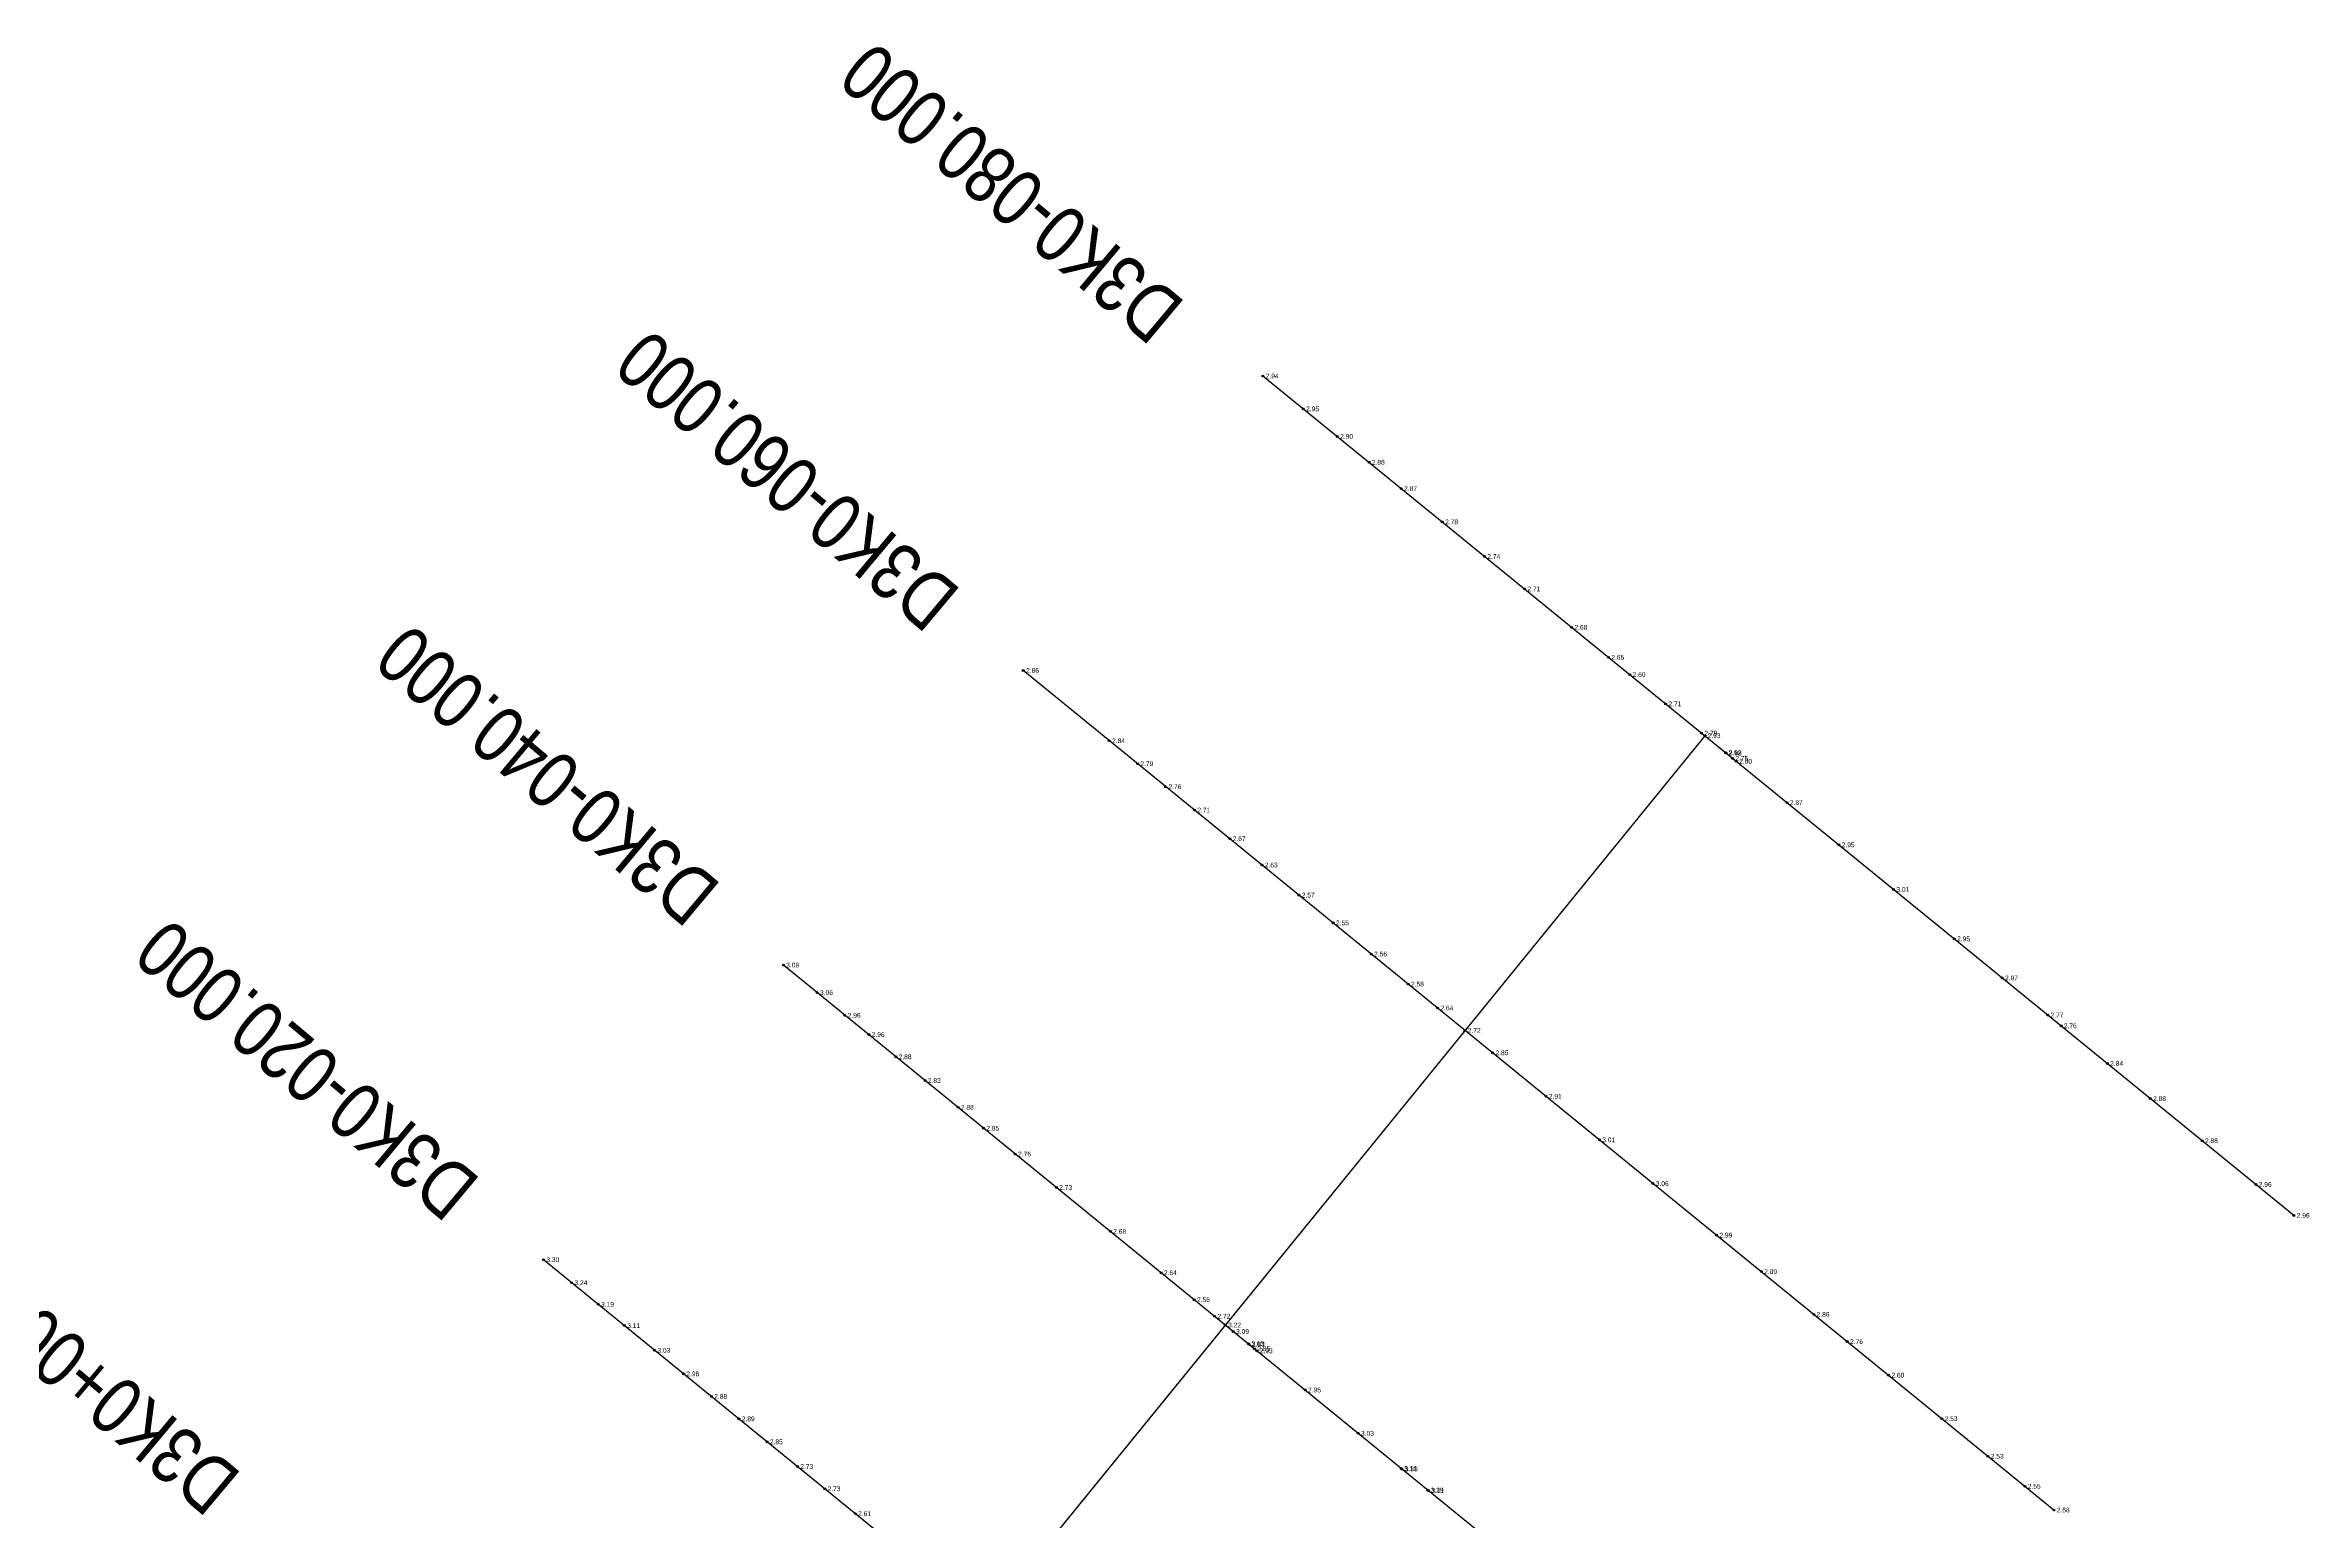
# Model space of a CAD drawing. Header units: metres. Extents: x 570677 to 573609, y 785040 to 786024.
# Drawn here: x 571175.8 to 571294.9, y 785946.7 to 786024.4 of the extents above; entities that cross this region are included whole.
import ezdxf
from ezdxf.enums import TextEntityAlignment as Align

# ---------------------------------------------------------------- set-up
doc = ezdxf.new("R2010")
doc.units = ezdxf.units.M
doc.header["$LTSCALE"] = 0.5
doc.layers.get('0').update_dxf_attribs({"linetype": 'CONTINUOUS'})
for name, color, linetype in [('dmx', 7, 'CONTINUOUS'), ('GCD', 1, 'CONTINUOUS'), ('桩号_D3', 2, 'CONTINUOUS'), ('道路中线_D3', 7, 'CONTINUOUS')]:
    doc.layers.add(name, color=color, linetype=linetype)
doc.styles.add('EICAD', font='arial.ttf', dxfattribs={"width": 0.8, "height": 2})

# ---------------------------------------------------------------- blocks, each defined once
blk = doc.blocks.new('gc200')
h = blk.add_hatch(color=0)
edge = h.paths.add_edge_path()
edge.add_arc((0, 0), 0.196, 0, 360)
at = {"color": 0}
blk.add_circle((0, 0), 0.196, dxfattribs=at)

msp = doc.modelspace()

# ---------------------------------------------------------------- linework, layer by layer
at = {"flags": 128}
msp.add_lwpolyline([(571263.21, 785988.03), (571102.58, 785790.74)], dxfattribs=at)
at = {"layer": 'dmx'}
for p, q in [((571294.23, 785962.78), (571239.94, 786006.97)), ((571281.6, 785947.27), (571227.32, 785991.47)), ((571268.97, 785931.76), (571214.69, 785975.96)), ((571256.35, 785916.25), (571202.06, 785960.45))]:
    msp.add_line(p, q, dxfattribs=at)
at = {"layer": '道路中线_D3', "color": 4}
msp.add_line((571263.21, 785988.03), (571102.58, 785790.74), dxfattribs=at)

# ---------------------------------------------------------------- block references
at = {"layer": 'GCD'}
ref = msp.add_blockref('gc200', (571239.94, 786006.97, 2.94), dxfattribs=dict(at, xscale=0.25, yscale=0.25, zscale=0.25))
ref.add_attrib('height', '2.94', dxfattribs={"height": 0.25, "style": 'EICAD', "width": 0.8}).set_placement((571240.09, 786006.97), align=Align.MIDDLE_LEFT)
ref = msp.add_blockref('gc200', (571242.07, 786005.24, 2.95), dxfattribs=dict(at, xscale=0.25, yscale=0.25, zscale=0.25))
ref.add_attrib('height', '2.95', dxfattribs={"height": 0.25, "style": 'EICAD', "width": 0.8}).set_placement((571242.22, 786005.24, 2.95), align=Align.MIDDLE_LEFT)
ref = msp.add_blockref('gc200', (571243.86, 786003.79, 2.9), dxfattribs=dict(at, xscale=0.25, yscale=0.25, zscale=0.25))
ref.add_attrib('height', '2.90', dxfattribs={"height": 0.25, "style": 'EICAD', "width": 0.8}).set_placement((571244.01, 786003.79, 2.9), align=Align.MIDDLE_LEFT)
ref = msp.add_blockref('gc200', (571245.53, 786002.43, 2.88), dxfattribs=dict(at, xscale=0.25, yscale=0.25, zscale=0.25))
ref.add_attrib('height', '2.88', dxfattribs={"height": 0.25, "style": 'EICAD', "width": 0.8}).set_placement((571245.68, 786002.43, 2.88), align=Align.MIDDLE_LEFT)
ref = msp.add_blockref('gc200', (571247.23, 786001.04, 2.87), dxfattribs=dict(at, xscale=0.25, yscale=0.25, zscale=0.25))
ref.add_attrib('height', '2.87', dxfattribs={"height": 0.25, "style": 'EICAD', "width": 0.8}).set_placement((571247.38, 786001.04, 2.87), align=Align.MIDDLE_LEFT)
ref = msp.add_blockref('gc200', (571249.39, 785999.29, 2.78), dxfattribs=dict(at, xscale=0.25, yscale=0.25, zscale=0.25))
ref.add_attrib('height', '2.78', dxfattribs={"height": 0.25, "style": 'EICAD', "width": 0.8}).set_placement((571249.54, 785999.29, 2.78), align=Align.MIDDLE_LEFT)
ref = msp.add_blockref('gc200', (571251.61, 785997.47, 2.74), dxfattribs=dict(at, xscale=0.25, yscale=0.25, zscale=0.25))
ref.add_attrib('height', '2.74', dxfattribs={"height": 0.25, "style": 'EICAD', "width": 0.8}).set_placement((571251.76, 785997.47, 2.74), align=Align.MIDDLE_LEFT)
ref = msp.add_blockref('gc200', (571253.72, 785995.76, 2.71), dxfattribs=dict(at, xscale=0.25, yscale=0.25, zscale=0.25))
ref.add_attrib('height', '2.71', dxfattribs={"height": 0.25, "style": 'EICAD', "width": 0.8}).set_placement((571253.87, 785995.76, 2.71), align=Align.MIDDLE_LEFT)
ref = msp.add_blockref('gc200', (571256.2, 785993.74, 2.68), dxfattribs=dict(at, xscale=0.25, yscale=0.25, zscale=0.25))
ref.add_attrib('height', '2.68', dxfattribs={"height": 0.25, "style": 'EICAD', "width": 0.8}).set_placement((571256.35, 785993.74, 2.68), align=Align.MIDDLE_LEFT)
ref = msp.add_blockref('gc200', (571258.14, 785992.16, 2.65), dxfattribs=dict(at, xscale=0.25, yscale=0.25, zscale=0.25))
ref.add_attrib('height', '2.65', dxfattribs={"height": 0.25, "style": 'EICAD', "width": 0.8}).set_placement((571258.29, 785992.16, 2.65), align=Align.MIDDLE_LEFT)
ref = msp.add_blockref('gc200', (571227.32, 785991.47, 2.86), dxfattribs=dict(at, xscale=0.25, yscale=0.25, zscale=0.25))
ref.add_attrib('height', '2.86', dxfattribs={"height": 0.25, "style": 'EICAD', "width": 0.8}).set_placement((571227.47, 785991.47), align=Align.MIDDLE_LEFT)
ref = msp.add_blockref('gc200', (571259.26, 785991.25, 2.6), dxfattribs=dict(at, xscale=0.25, yscale=0.25, zscale=0.25))
ref.add_attrib('height', '2.60', dxfattribs={"height": 0.25, "style": 'EICAD', "width": 0.8}).set_placement((571259.41, 785991.25, 2.6), align=Align.MIDDLE_LEFT)
ref = msp.add_blockref('gc200', (571261.15, 785989.71, 2.71), dxfattribs=dict(at, xscale=0.25, yscale=0.25, zscale=0.25))
ref.add_attrib('height', '2.71', dxfattribs={"height": 0.25, "style": 'EICAD', "width": 0.8}).set_placement((571261.3, 785989.71, 2.71), align=Align.MIDDLE_LEFT)
ref = msp.add_blockref('gc200', (571231.85, 785987.77, 2.84), dxfattribs=dict(at, xscale=0.25, yscale=0.25, zscale=0.25))
ref.add_attrib('height', '2.84', dxfattribs={"height": 0.25, "style": 'EICAD', "width": 0.8}).set_placement((571232, 785987.77, 2.84), align=Align.MIDDLE_LEFT)
ref = msp.add_blockref('gc200', (571263.04, 785988.17, 2.79), dxfattribs=dict(at, xscale=0.25, yscale=0.25, zscale=0.25))
ref.add_attrib('height', '2.79', dxfattribs={"height": 0.25, "style": 'EICAD', "width": 0.8}).set_placement((571263.19, 785988.17, 2.79), align=Align.MIDDLE_LEFT)
ref = msp.add_blockref('gc200', (571263.21, 785988.03, 2.93), dxfattribs=dict(at, xscale=0.25, yscale=0.25, zscale=0.25))
ref.add_attrib('height', '2.93', dxfattribs={"height": 0.25, "style": 'EICAD', "width": 0.8}).set_placement((571263.36, 785988.03), align=Align.MIDDLE_LEFT)
ref = msp.add_blockref('gc200', (571233.34, 785986.56, 2.79), dxfattribs=dict(at, xscale=0.25, yscale=0.25, zscale=0.25))
ref.add_attrib('height', '2.79', dxfattribs={"height": 0.25, "style": 'EICAD', "width": 0.8}).set_placement((571233.49, 785986.56, 2.79), align=Align.MIDDLE_LEFT)
ref = msp.add_blockref('gc200', (571264.31, 785987.14, 2.92), dxfattribs=dict(at, xscale=0.25, yscale=0.25, zscale=0.25))
ref.add_attrib('height', '2.92', dxfattribs={"height": 0.25, "style": 'EICAD', "width": 0.8}).set_placement((571264.46, 785987.14, 2.92), align=Align.MIDDLE_LEFT)
ref = msp.add_blockref('gc200', (571264.32, 785987.13, 2.92), dxfattribs=dict(at, xscale=0.25, yscale=0.25, zscale=0.25))
ref.add_attrib('height', '2.92', dxfattribs={"height": 0.25, "style": 'EICAD', "width": 0.8}).set_placement((571264.47, 785987.13, 2.92), align=Align.MIDDLE_LEFT)
ref = msp.add_blockref('gc200', (571264.33, 785987.12, 2.68), dxfattribs=dict(at, xscale=0.25, yscale=0.25, zscale=0.25))
ref.add_attrib('height', '2.68', dxfattribs={"height": 0.25, "style": 'EICAD', "width": 0.8}).set_placement((571264.48, 785987.12), align=Align.MIDDLE_LEFT)
ref = msp.add_blockref('gc200', (571264.67, 785986.84, 2.75), dxfattribs=dict(at, xscale=0.25, yscale=0.25, zscale=0.25))
ref.add_attrib('height', '2.75', dxfattribs={"height": 0.25, "style": 'EICAD', "width": 0.8}).set_placement((571264.82, 785986.84, 2.75), align=Align.MIDDLE_LEFT)
ref = msp.add_blockref('gc200', (571264.87, 785986.69, 2.8), dxfattribs=dict(at, xscale=0.25, yscale=0.25, zscale=0.25))
ref.add_attrib('height', '2.80', dxfattribs={"height": 0.25, "style": 'EICAD', "width": 0.8}).set_placement((571265.02, 785986.69, 2.8), align=Align.MIDDLE_LEFT)
ref = msp.add_blockref('gc200', (571234.82, 785985.35, 2.75), dxfattribs=dict(at, xscale=0.25, yscale=0.25, zscale=0.25))
ref.add_attrib('height', '2.76', dxfattribs={"height": 0.25, "style": 'EICAD', "width": 0.8}).set_placement((571234.97, 785985.35, 2.75), align=Align.MIDDLE_LEFT)
ref = msp.add_blockref('gc200', (571236.34, 785984.12, 2.71), dxfattribs=dict(at, xscale=0.25, yscale=0.25, zscale=0.25))
ref.add_attrib('height', '2.71', dxfattribs={"height": 0.25, "style": 'EICAD', "width": 0.8}).set_placement((571236.49, 785984.12, 2.71), align=Align.MIDDLE_LEFT)
ref = msp.add_blockref('gc200', (571267.54, 785984.51, 2.87), dxfattribs=dict(at, xscale=0.25, yscale=0.25, zscale=0.25))
ref.add_attrib('height', '2.87', dxfattribs={"height": 0.25, "style": 'EICAD', "width": 0.8}).set_placement((571267.69, 785984.51, 2.87), align=Align.MIDDLE_LEFT)
ref = msp.add_blockref('gc200', (571238.2, 785982.61, 2.67), dxfattribs=dict(at, xscale=0.25, yscale=0.25, zscale=0.25))
ref.add_attrib('height', '2.67', dxfattribs={"height": 0.25, "style": 'EICAD', "width": 0.8}).set_placement((571238.35, 785982.61, 2.67), align=Align.MIDDLE_LEFT)
ref = msp.add_blockref('gc200', (571239.89, 785981.23, 2.63), dxfattribs=dict(at, xscale=0.25, yscale=0.25, zscale=0.25))
ref.add_attrib('height', '2.63', dxfattribs={"height": 0.25, "style": 'EICAD', "width": 0.8}).set_placement((571240.04, 785981.23, 2.63), align=Align.MIDDLE_LEFT)
ref = msp.add_blockref('gc200', (571270.27, 785982.29, 2.95), dxfattribs=dict(at, xscale=0.25, yscale=0.25, zscale=0.25))
ref.add_attrib('height', '2.95', dxfattribs={"height": 0.25, "style": 'EICAD', "width": 0.8}).set_placement((571270.42, 785982.29, 2.95), align=Align.MIDDLE_LEFT)
ref = msp.add_blockref('gc200', (571241.84, 785979.64, 2.57), dxfattribs=dict(at, xscale=0.25, yscale=0.25, zscale=0.25))
ref.add_attrib('height', '2.57', dxfattribs={"height": 0.25, "style": 'EICAD', "width": 0.8}).set_placement((571241.99, 785979.64, 2.57), align=Align.MIDDLE_LEFT)
ref = msp.add_blockref('gc200', (571273.15, 785979.94, 3.01), dxfattribs=dict(at, xscale=0.25, yscale=0.25, zscale=0.25))
ref.add_attrib('height', '3.01', dxfattribs={"height": 0.25, "style": 'EICAD', "width": 0.8}).set_placement((571273.3, 785979.94, 3.01), align=Align.MIDDLE_LEFT)
ref = msp.add_blockref('gc200', (571243.64, 785978.18, 2.55), dxfattribs=dict(at, xscale=0.25, yscale=0.25, zscale=0.25))
ref.add_attrib('height', '2.55', dxfattribs={"height": 0.25, "style": 'EICAD', "width": 0.8}).set_placement((571243.79, 785978.18, 2.55), align=Align.MIDDLE_LEFT)
ref = msp.add_blockref('gc200', (571245.65, 785976.54, 2.56), dxfattribs=dict(at, xscale=0.25, yscale=0.25, zscale=0.25))
ref.add_attrib('height', '2.56', dxfattribs={"height": 0.25, "style": 'EICAD', "width": 0.8}).set_placement((571245.8, 785976.54, 2.56), align=Align.MIDDLE_LEFT)
ref = msp.add_blockref('gc200', (571276.35, 785977.34, 2.95), dxfattribs=dict(at, xscale=0.25, yscale=0.25, zscale=0.25))
ref.add_attrib('height', '2.95', dxfattribs={"height": 0.25, "style": 'EICAD', "width": 0.8}).set_placement((571276.5, 785977.34, 2.95), align=Align.MIDDLE_LEFT)
ref = msp.add_blockref('gc200', (571214.69, 785975.96, 3.08), dxfattribs=dict(at, xscale=0.25, yscale=0.25, zscale=0.25))
ref.add_attrib('height', '3.08', dxfattribs={"height": 0.25, "style": 'EICAD', "width": 0.8}).set_placement((571214.84, 785975.96), align=Align.MIDDLE_LEFT)
ref = msp.add_blockref('gc200', (571278.87, 785975.28, 2.97), dxfattribs=dict(at, xscale=0.25, yscale=0.25, zscale=0.25))
ref.add_attrib('height', '2.97', dxfattribs={"height": 0.25, "style": 'EICAD', "width": 0.8}).set_placement((571279.02, 785975.28, 2.97), align=Align.MIDDLE_LEFT)
ref = msp.add_blockref('gc200', (571216.47, 785974.51, 3.06), dxfattribs=dict(at, xscale=0.25, yscale=0.25, zscale=0.25))
ref.add_attrib('height', '3.06', dxfattribs={"height": 0.25, "style": 'EICAD', "width": 0.8}).set_placement((571216.62, 785974.51, 3.06), align=Align.MIDDLE_LEFT)
ref = msp.add_blockref('gc200', (571247.59, 785974.96, 2.58), dxfattribs=dict(at, xscale=0.25, yscale=0.25, zscale=0.25))
ref.add_attrib('height', '2.58', dxfattribs={"height": 0.25, "style": 'EICAD', "width": 0.8}).set_placement((571247.74, 785974.96, 2.58), align=Align.MIDDLE_LEFT)
ref = msp.add_blockref('gc200', (571217.93, 785973.31, 2.96), dxfattribs=dict(at, xscale=0.25, yscale=0.25, zscale=0.25))
ref.add_attrib('height', '2.96', dxfattribs={"height": 0.25, "style": 'EICAD', "width": 0.8}).set_placement((571218.08, 785973.31, 2.96), align=Align.MIDDLE_LEFT)
ref = msp.add_blockref('gc200', (571249.14, 785973.7, 2.64), dxfattribs=dict(at, xscale=0.25, yscale=0.25, zscale=0.25))
ref.add_attrib('height', '2.64', dxfattribs={"height": 0.25, "style": 'EICAD', "width": 0.8}).set_placement((571249.29, 785973.7, 2.64), align=Align.MIDDLE_LEFT)
ref = msp.add_blockref('gc200', (571281.27, 785973.33, 2.77), dxfattribs=dict(at, xscale=0.25, yscale=0.25, zscale=0.25))
ref.add_attrib('height', '2.77', dxfattribs={"height": 0.25, "style": 'EICAD', "width": 0.8}).set_placement((571281.42, 785973.33, 2.77), align=Align.MIDDLE_LEFT)
ref = msp.add_blockref('gc200', (571219.19, 785972.3, 2.96), dxfattribs=dict(at, xscale=0.25, yscale=0.25, zscale=0.25))
ref.add_attrib('height', '2.96', dxfattribs={"height": 0.25, "style": 'EICAD', "width": 0.8}).set_placement((571219.34, 785972.3, 2.96), align=Align.MIDDLE_LEFT)
ref = msp.add_blockref('gc200', (571250.58, 785972.52, 2.72), dxfattribs=dict(at, xscale=0.25, yscale=0.25, zscale=0.25))
ref.add_attrib('height', '2.72', dxfattribs={"height": 0.25, "style": 'EICAD', "width": 0.8}).set_placement((571250.73, 785972.52, -2.72), align=Align.MIDDLE_LEFT)
ref = msp.add_blockref('gc200', (571281.97, 785972.76, 2.76), dxfattribs=dict(at, xscale=0.25, yscale=0.25, zscale=0.25))
ref.add_attrib('height', '2.76', dxfattribs={"height": 0.25, "style": 'EICAD', "width": 0.8}).set_placement((571282.12, 785972.76, 2.76), align=Align.MIDDLE_LEFT)
ref = msp.add_blockref('gc200', (571220.61, 785971.13, 2.88), dxfattribs=dict(at, xscale=0.25, yscale=0.25, zscale=0.25))
ref.add_attrib('height', '2.88', dxfattribs={"height": 0.25, "style": 'EICAD', "width": 0.8}).set_placement((571220.76, 785971.13, 2.88), align=Align.MIDDLE_LEFT)
ref = msp.add_blockref('gc200', (571252.04, 785971.34, 2.85), dxfattribs=dict(at, xscale=0.25, yscale=0.25, zscale=0.25))
ref.add_attrib('height', '2.85', dxfattribs={"height": 0.25, "style": 'EICAD', "width": 0.8}).set_placement((571252.19, 785971.34, 2.85), align=Align.MIDDLE_LEFT)
ref = msp.add_blockref('gc200', (571284.41, 785970.78, 2.84), dxfattribs=dict(at, xscale=0.25, yscale=0.25, zscale=0.25))
ref.add_attrib('height', '2.84', dxfattribs={"height": 0.25, "style": 'EICAD', "width": 0.8}).set_placement((571284.56, 785970.78, 2.84), align=Align.MIDDLE_LEFT)
ref = msp.add_blockref('gc200', (571222.15, 785969.88, 2.83), dxfattribs=dict(at, xscale=0.25, yscale=0.25, zscale=0.25))
ref.add_attrib('height', '2.83', dxfattribs={"height": 0.25, "style": 'EICAD', "width": 0.8}).set_placement((571222.3, 785969.88, 2.83), align=Align.MIDDLE_LEFT)
ref = msp.add_blockref('gc200', (571223.89, 785968.47, 2.88), dxfattribs=dict(at, xscale=0.25, yscale=0.25, zscale=0.25))
ref.add_attrib('height', '2.88', dxfattribs={"height": 0.25, "style": 'EICAD', "width": 0.8}).set_placement((571224.04, 785968.47, 2.88), align=Align.MIDDLE_LEFT)
ref = msp.add_blockref('gc200', (571254.85, 785969.05, 2.91), dxfattribs=dict(at, xscale=0.25, yscale=0.25, zscale=0.25))
ref.add_attrib('height', '2.91', dxfattribs={"height": 0.25, "style": 'EICAD', "width": 0.8}).set_placement((571255, 785969.05, 2.91), align=Align.MIDDLE_LEFT)
ref = msp.add_blockref('gc200', (571286.67, 785968.93, 2.88), dxfattribs=dict(at, xscale=0.25, yscale=0.25, zscale=0.25))
ref.add_attrib('height', '2.88', dxfattribs={"height": 0.25, "style": 'EICAD', "width": 0.8}).set_placement((571286.82, 785968.93, 2.88), align=Align.MIDDLE_LEFT)
ref = msp.add_blockref('gc200', (571225.23, 785967.37, 2.85), dxfattribs=dict(at, xscale=0.25, yscale=0.25, zscale=0.25))
ref.add_attrib('height', '2.85', dxfattribs={"height": 0.25, "style": 'EICAD', "width": 0.8}).set_placement((571225.38, 785967.37, 2.85), align=Align.MIDDLE_LEFT)
ref = msp.add_blockref('gc200', (571226.9, 785966.01, 2.76), dxfattribs=dict(at, xscale=0.25, yscale=0.25, zscale=0.25))
ref.add_attrib('height', '2.76', dxfattribs={"height": 0.25, "style": 'EICAD', "width": 0.8}).set_placement((571227.05, 785966.01, 2.76), align=Align.MIDDLE_LEFT)
ref = msp.add_blockref('gc200', (571257.66, 785966.76, 3.01), dxfattribs=dict(at, xscale=0.25, yscale=0.25, zscale=0.25))
ref.add_attrib('height', '3.01', dxfattribs={"height": 0.25, "style": 'EICAD', "width": 0.8}).set_placement((571257.81, 785966.76, 3.01), align=Align.MIDDLE_LEFT)
ref = msp.add_blockref('gc200', (571289.4, 785966.71, 2.88), dxfattribs=dict(at, xscale=0.25, yscale=0.25, zscale=0.25))
ref.add_attrib('height', '2.88', dxfattribs={"height": 0.25, "style": 'EICAD', "width": 0.8}).set_placement((571289.55, 785966.71, 2.88), align=Align.MIDDLE_LEFT)
ref = msp.add_blockref('gc200', (571229.07, 785964.25, 2.73), dxfattribs=dict(at, xscale=0.25, yscale=0.25, zscale=0.25))
ref.add_attrib('height', '2.73', dxfattribs={"height": 0.25, "style": 'EICAD', "width": 0.8}).set_placement((571229.22, 785964.25, 2.73), align=Align.MIDDLE_LEFT)
ref = msp.add_blockref('gc200', (571260.48, 785964.46, 3.06), dxfattribs=dict(at, xscale=0.25, yscale=0.25, zscale=0.25))
ref.add_attrib('height', '3.06', dxfattribs={"height": 0.25, "style": 'EICAD', "width": 0.8}).set_placement((571260.63, 785964.46, 3.06), align=Align.MIDDLE_LEFT)
ref = msp.add_blockref('gc200', (571292.23, 785964.41, 2.96), dxfattribs=dict(at, xscale=0.25, yscale=0.25, zscale=0.25))
ref.add_attrib('height', '2.96', dxfattribs={"height": 0.25, "style": 'EICAD', "width": 0.8}).set_placement((571292.38, 785964.41, 2.96), align=Align.MIDDLE_LEFT)
ref = msp.add_blockref('gc200', (571294.23, 785962.78, 2.96), dxfattribs=dict(at, xscale=0.25, yscale=0.25, zscale=0.25))
ref.add_attrib('height', '2.96', dxfattribs={"height": 0.25, "style": 'EICAD', "width": 0.8}).set_placement((571294.38, 785962.78), align=Align.MIDDLE_LEFT)
ref = msp.add_blockref('gc200', (571231.91, 785961.94, 2.68), dxfattribs=dict(at, xscale=0.25, yscale=0.25, zscale=0.25))
ref.add_attrib('height', '2.68', dxfattribs={"height": 0.25, "style": 'EICAD', "width": 0.8}).set_placement((571232.06, 785961.94, 2.68), align=Align.MIDDLE_LEFT)
ref = msp.add_blockref('gc200', (571263.83, 785961.74, 2.99), dxfattribs=dict(at, xscale=0.25, yscale=0.25, zscale=0.25))
ref.add_attrib('height', '2.99', dxfattribs={"height": 0.25, "style": 'EICAD', "width": 0.8}).set_placement((571263.98, 785961.74, 2.99), align=Align.MIDDLE_LEFT)
ref = msp.add_blockref('gc200', (571202.06, 785960.45, 3.3), dxfattribs=dict(at, xscale=0.25, yscale=0.25, zscale=0.25))
ref.add_attrib('height', '3.30', dxfattribs={"height": 0.25, "style": 'EICAD', "width": 0.8}).set_placement((571202.21, 785960.45), align=Align.MIDDLE_LEFT)
ref = msp.add_blockref('gc200', (571234.58, 785959.76, 2.64), dxfattribs=dict(at, xscale=0.25, yscale=0.25, zscale=0.25))
ref.add_attrib('height', '2.64', dxfattribs={"height": 0.25, "style": 'EICAD', "width": 0.8}).set_placement((571234.73, 785959.76, 2.64), align=Align.MIDDLE_LEFT)
ref = msp.add_blockref('gc200', (571266.19, 785959.82, 2.88), dxfattribs=dict(at, xscale=0.25, yscale=0.25, zscale=0.25))
ref.add_attrib('height', '2.89', dxfattribs={"height": 0.25, "style": 'EICAD', "width": 0.8}).set_placement((571266.34, 785959.82, 2.88), align=Align.MIDDLE_LEFT)
ref = msp.add_blockref('gc200', (571203.54, 785959.24, 3.24), dxfattribs=dict(at, xscale=0.25, yscale=0.25, zscale=0.25))
ref.add_attrib('height', '3.24', dxfattribs={"height": 0.25, "style": 'EICAD', "width": 0.8}).set_placement((571203.69, 785959.24, 3.24), align=Align.MIDDLE_LEFT)
ref = msp.add_blockref('gc200', (571204.94, 785958.1, 3.19), dxfattribs=dict(at, xscale=0.25, yscale=0.25, zscale=0.25))
ref.add_attrib('height', '3.19', dxfattribs={"height": 0.25, "style": 'EICAD', "width": 0.8}).set_placement((571205.09, 785958.1, 3.19), align=Align.MIDDLE_LEFT)
ref = msp.add_blockref('gc200', (571236.32, 785958.34, 2.56), dxfattribs=dict(at, xscale=0.25, yscale=0.25, zscale=0.25))
ref.add_attrib('height', '2.56', dxfattribs={"height": 0.25, "style": 'EICAD', "width": 0.8}).set_placement((571236.47, 785958.34, 2.56), align=Align.MIDDLE_LEFT)
ref = msp.add_blockref('gc200', (571237.4, 785957.47, 2.72), dxfattribs=dict(at, xscale=0.25, yscale=0.25, zscale=0.25))
ref.add_attrib('height', '2.72', dxfattribs={"height": 0.25, "style": 'EICAD', "width": 0.8}).set_placement((571237.55, 785957.47, 2.72), align=Align.MIDDLE_LEFT)
ref = msp.add_blockref('gc200', (571268.95, 785957.57, 2.86), dxfattribs=dict(at, xscale=0.25, yscale=0.25, zscale=0.25))
ref.add_attrib('height', '2.86', dxfattribs={"height": 0.25, "style": 'EICAD', "width": 0.8}).set_placement((571269.1, 785957.57, 2.86), align=Align.MIDDLE_LEFT)
ref = msp.add_blockref('gc200', (571206.32, 785956.98, 3.11), dxfattribs=dict(at, xscale=0.25, yscale=0.25, zscale=0.25))
ref.add_attrib('height', '3.11', dxfattribs={"height": 0.25, "style": 'EICAD', "width": 0.8}).set_placement((571206.47, 785956.98, 3.11), align=Align.MIDDLE_LEFT)
ref = msp.add_blockref('gc200', (571237.96, 785957.01, 3.22), dxfattribs=dict(at, xscale=0.25, yscale=0.25, zscale=0.25))
ref.add_attrib('height', '3.22', dxfattribs={"height": 0.25, "style": 'EICAD', "width": 0.8}).set_placement((571238.11, 785957.01, -3.22), align=Align.MIDDLE_LEFT)
ref = msp.add_blockref('gc200', (571238.38, 785956.67, 3.09), dxfattribs=dict(at, xscale=0.25, yscale=0.25, zscale=0.25))
ref.add_attrib('height', '3.09', dxfattribs={"height": 0.25, "style": 'EICAD', "width": 0.8}).set_placement((571238.53, 785956.67, 3.09), align=Align.MIDDLE_LEFT)
ref = msp.add_blockref('gc200', (571207.91, 785955.68, 3.03), dxfattribs=dict(at, xscale=0.25, yscale=0.25, zscale=0.25))
ref.add_attrib('height', '3.03', dxfattribs={"height": 0.25, "style": 'EICAD', "width": 0.8}).set_placement((571208.06, 785955.68, 3.03), align=Align.MIDDLE_LEFT)
ref = msp.add_blockref('gc200', (571239.18, 785956.02, 3.03), dxfattribs=dict(at, xscale=0.25, yscale=0.25, zscale=0.25))
ref.add_attrib('height', '3.03', dxfattribs={"height": 0.25, "style": 'EICAD', "width": 0.8}).set_placement((571239.33, 785956.02), align=Align.MIDDLE_LEFT)
ref = msp.add_blockref('gc200', (571239.21, 785956, 2.83), dxfattribs=dict(at, xscale=0.25, yscale=0.25, zscale=0.25))
ref.add_attrib('height', '2.83', dxfattribs={"height": 0.25, "style": 'EICAD', "width": 0.8}).set_placement((571239.36, 785956), align=Align.MIDDLE_LEFT)
ref = msp.add_blockref('gc200', (571239.5, 785955.76, 2.85), dxfattribs=dict(at, xscale=0.25, yscale=0.25, zscale=0.25))
ref.add_attrib('height', '2.85', dxfattribs={"height": 0.25, "style": 'EICAD', "width": 0.8}).set_placement((571239.65, 785955.76, 2.85), align=Align.MIDDLE_LEFT)
ref = msp.add_blockref('gc200', (571239.63, 785955.65, 2.93), dxfattribs=dict(at, xscale=0.25, yscale=0.25, zscale=0.25))
ref.add_attrib('height', '2.93', dxfattribs={"height": 0.25, "style": 'EICAD', "width": 0.8}).set_placement((571239.78, 785955.65, 2.93), align=Align.MIDDLE_LEFT)
ref = msp.add_blockref('gc200', (571270.71, 785956.14, 2.76), dxfattribs=dict(at, xscale=0.25, yscale=0.25, zscale=0.25))
ref.add_attrib('height', '2.76', dxfattribs={"height": 0.25, "style": 'EICAD', "width": 0.8}).set_placement((571270.86, 785956.14, 2.76), align=Align.MIDDLE_LEFT)
ref = msp.add_blockref('gc200', (571209.43, 785954.44, 2.98), dxfattribs=dict(at, xscale=0.25, yscale=0.25, zscale=0.25))
ref.add_attrib('height', '2.98', dxfattribs={"height": 0.25, "style": 'EICAD', "width": 0.8}).set_placement((571209.58, 785954.44, 2.98), align=Align.MIDDLE_LEFT)
ref = msp.add_blockref('gc200', (571272.89, 785954.37, 2.6), dxfattribs=dict(at, xscale=0.25, yscale=0.25, zscale=0.25))
ref.add_attrib('height', '2.60', dxfattribs={"height": 0.25, "style": 'EICAD', "width": 0.8}).set_placement((571273.04, 785954.37, 2.6), align=Align.MIDDLE_LEFT)
ref = msp.add_blockref('gc200', (571210.9, 785953.25, 2.88), dxfattribs=dict(at, xscale=0.25, yscale=0.25, zscale=0.25))
ref.add_attrib('height', '2.88', dxfattribs={"height": 0.25, "style": 'EICAD', "width": 0.8}).set_placement((571211.05, 785953.25, 2.88), align=Align.MIDDLE_LEFT)
ref = msp.add_blockref('gc200', (571242.17, 785953.59, 2.95), dxfattribs=dict(at, xscale=0.25, yscale=0.25, zscale=0.25))
ref.add_attrib('height', '2.95', dxfattribs={"height": 0.25, "style": 'EICAD', "width": 0.8}).set_placement((571242.32, 785953.59, 2.95), align=Align.MIDDLE_LEFT)
ref = msp.add_blockref('gc200', (571212.35, 785952.07, 2.89), dxfattribs=dict(at, xscale=0.25, yscale=0.25, zscale=0.25))
ref.add_attrib('height', '2.89', dxfattribs={"height": 0.25, "style": 'EICAD', "width": 0.8}).set_placement((571212.5, 785952.07, 2.89), align=Align.MIDDLE_LEFT)
ref = msp.add_blockref('gc200', (571275.69, 785952.08, 2.53), dxfattribs=dict(at, xscale=0.25, yscale=0.25, zscale=0.25))
ref.add_attrib('height', '2.53', dxfattribs={"height": 0.25, "style": 'EICAD', "width": 0.8}).set_placement((571275.84, 785952.08, 2.53), align=Align.MIDDLE_LEFT)
ref = msp.add_blockref('gc200', (571213.83, 785950.86, 2.85), dxfattribs=dict(at, xscale=0.25, yscale=0.25, zscale=0.25))
ref.add_attrib('height', '2.85', dxfattribs={"height": 0.25, "style": 'EICAD', "width": 0.8}).set_placement((571213.98, 785950.86, 2.85), align=Align.MIDDLE_LEFT)
ref = msp.add_blockref('gc200', (571244.96, 785951.31, 3.03), dxfattribs=dict(at, xscale=0.25, yscale=0.25, zscale=0.25))
ref.add_attrib('height', '3.03', dxfattribs={"height": 0.25, "style": 'EICAD', "width": 0.8}).set_placement((571245.11, 785951.31, 3.03), align=Align.MIDDLE_LEFT)
ref = msp.add_blockref('gc200', (571215.43, 785949.56, 2.73), dxfattribs=dict(at, xscale=0.25, yscale=0.25, zscale=0.25))
ref.add_attrib('height', '2.73', dxfattribs={"height": 0.25, "style": 'EICAD', "width": 0.8}).set_placement((571215.58, 785949.56, 2.73), align=Align.MIDDLE_LEFT)
ref = msp.add_blockref('gc200', (571247.23, 785949.46, 3.11), dxfattribs=dict(at, xscale=0.25, yscale=0.25, zscale=0.25))
ref.add_attrib('height', '3.11', dxfattribs={"height": 0.25, "style": 'EICAD', "width": 0.8}).set_placement((571247.38, 785949.46, 3.11), align=Align.MIDDLE_LEFT)
ref = msp.add_blockref('gc200', (571247.26, 785949.43, 3.3), dxfattribs=dict(at, xscale=0.25, yscale=0.25, zscale=0.25))
ref.add_attrib('height', '3.30', dxfattribs={"height": 0.25, "style": 'EICAD', "width": 0.8}).set_placement((571247.41, 785949.43, 3.11), align=Align.MIDDLE_LEFT)
ref = msp.add_blockref('gc200', (571278.12, 785950.1, 2.53), dxfattribs=dict(at, xscale=0.25, yscale=0.25, zscale=0.25))
ref.add_attrib('height', '2.53', dxfattribs={"height": 0.25, "style": 'EICAD', "width": 0.8}).set_placement((571278.27, 785950.1, 2.53), align=Align.MIDDLE_LEFT)
ref = msp.add_blockref('gc200', (571216.87, 785948.39, 2.73), dxfattribs=dict(at, xscale=0.25, yscale=0.25, zscale=0.25))
ref.add_attrib('height', '2.73', dxfattribs={"height": 0.25, "style": 'EICAD', "width": 0.8}).set_placement((571217.02, 785948.39, 2.73), align=Align.MIDDLE_LEFT)
ref = msp.add_blockref('gc200', (571248.63, 785948.32, 3.29), dxfattribs=dict(at, xscale=0.25, yscale=0.25, zscale=0.25))
ref.add_attrib('height', '3.29', dxfattribs={"height": 0.25, "style": 'EICAD', "width": 0.8}).set_placement((571248.78, 785948.32, 3.29), align=Align.MIDDLE_LEFT)
ref = msp.add_blockref('gc200', (571248.67, 785948.29, 3.11), dxfattribs=dict(at, xscale=0.25, yscale=0.25, zscale=0.25))
ref.add_attrib('height', '3.11', dxfattribs={"height": 0.25, "style": 'EICAD', "width": 0.8}).set_placement((571248.82, 785948.29, 3.11), align=Align.MIDDLE_LEFT)
ref = msp.add_blockref('gc200', (571280.07, 785948.52, 2.55), dxfattribs=dict(at, xscale=0.25, yscale=0.25, zscale=0.25))
ref.add_attrib('height', '2.55', dxfattribs={"height": 0.25, "style": 'EICAD', "width": 0.8}).set_placement((571280.22, 785948.52, 2.55), align=Align.MIDDLE_LEFT)
ref = msp.add_blockref('gc200', (571218.48, 785947.08, 2.61), dxfattribs=dict(at, xscale=0.25, yscale=0.25, zscale=0.25))
ref.add_attrib('height', '2.61', dxfattribs={"height": 0.25, "style": 'EICAD', "width": 0.8}).set_placement((571218.63, 785947.08, 2.61), align=Align.MIDDLE_LEFT)
ref = msp.add_blockref('gc200', (571281.6, 785947.27, 2.58), dxfattribs=dict(at, xscale=0.25, yscale=0.25, zscale=0.25))
ref.add_attrib('height', '2.58', dxfattribs={"height": 0.25, "style": 'EICAD', "width": 0.8}).set_placement((571281.75, 785947.27), align=Align.MIDDLE_LEFT)

# ---------------------------------------------------------------- texts
at = {"layer": '桩号_D3', "style": 'EICAD', "width": 0.8}
for s, p in [('D3K0-080.000', (571235.94, 786010.8, 2.94)), ('D3K0-060.000', (571224.13, 785995.66)), ('D3K0-040.000', (571211.5, 785980.15)), ('D3K0-020.000', (571198.83, 785964.64, 3.3)), ('D3K0+000.000', (571186.25, 785949.13))]:
    msp.add_text(s, height=3, rotation=140, dxfattribs=at).set_placement(p)

doc.saveas('drawing.dxf')
